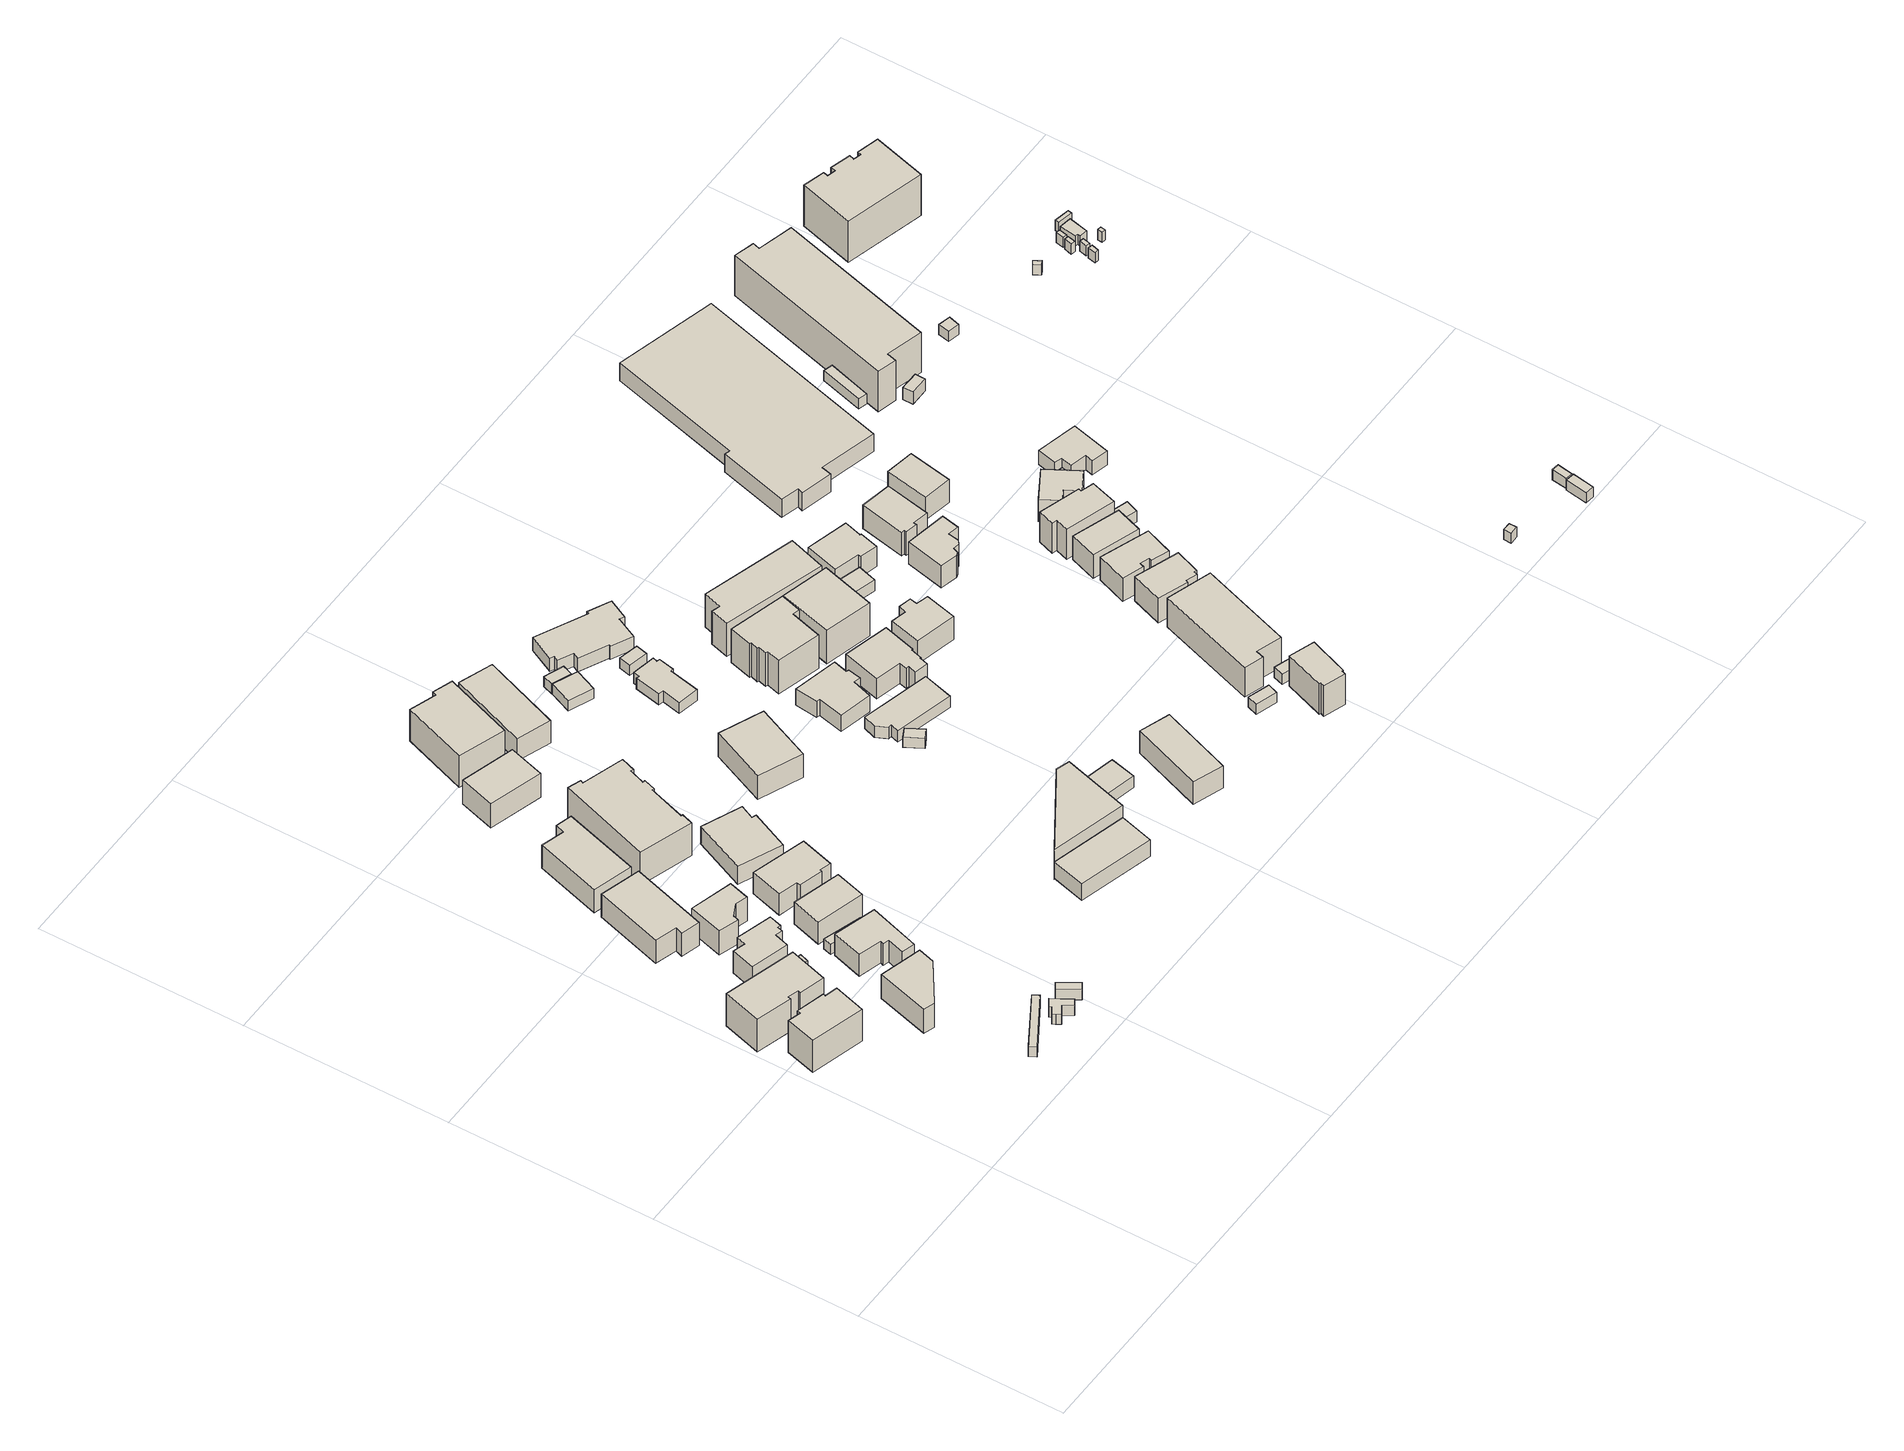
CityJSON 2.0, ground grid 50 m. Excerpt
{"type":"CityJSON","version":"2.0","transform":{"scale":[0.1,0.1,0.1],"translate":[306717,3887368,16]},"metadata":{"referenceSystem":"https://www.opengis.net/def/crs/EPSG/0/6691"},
"CityObjects":{
"building1":{"type":"Building","attributes":{"class":"3002","measuredHeight":2,"BuildingIDAttribute.prefecture":"22","BuildingIDAttribute.city":"22203","BuildingDetailAttribute.surveyYear":2015},"geometry":[{"type":"Solid","lod":"1","boundaries":[[[[0,1,2,3,4,5,6,7]],[[6,8,9,7]],[[5,10,8,6]],[[4,11,10,5]],[[3,12,11,4]],[[2,13,12,3]],[[1,14,13,2]],[[0,15,14,1]],[[7,9,15,0]],[[8,10,11,12,13,14,15,9]]]]}]},
"building2":{"type":"Building","attributes":{"class":"3002","measuredHeight":2,"BuildingIDAttribute.prefecture":"22","BuildingIDAttribute.city":"22203","BuildingDetailAttribute.surveyYear":2015},"geometry":[{"type":"Solid","lod":"1","boundaries":[[[[16,17,18,19,20,21,22,23]],[[22,24,25,23]],[[21,26,24,22]],[[20,27,26,21]],[[19,28,27,20]],[[18,29,28,19]],[[17,30,29,18]],[[16,31,30,17]],[[23,25,31,16]],[[24,26,27,28,29,30,31,25]]]]}]},
"building3":{"type":"Building","attributes":{"class":"3001","measuredHeight":2,"BuildingIDAttribute.prefecture":"22","BuildingIDAttribute.city":"22203","BuildingDetailAttribute.surveyYear":2015},"geometry":[{"type":"Solid","lod":"1","boundaries":[[[[32,33,34,35]],[[34,36,37,35]],[[33,38,36,34]],[[32,39,38,33]],[[35,37,39,32]],[[36,38,39,37]]]]}]},
"building4":{"type":"Building","attributes":{"class":"3001","measuredHeight":2,"BuildingIDAttribute.prefecture":"22","BuildingIDAttribute.city":"22203","BuildingDetailAttribute.surveyYear":2015},"geometry":[{"type":"Solid","lod":"1","boundaries":[[[[40,41,42,43,44]],[[43,45,46,44]],[[42,47,45,43]],[[41,48,47,42]],[[40,49,48,41]],[[44,46,49,40]],[[45,47,48,49,46]]]]}]},
"building5":{"type":"Building","attributes":{"class":"3003","measuredHeight":2,"BuildingIDAttribute.prefecture":"22","BuildingIDAttribute.city":"22203","BuildingDetailAttribute.surveyYear":2015},"geometry":[{"type":"Solid","lod":"1","boundaries":[[[[50,51,52,53]],[[52,54,55,53]],[[51,56,54,52]],[[50,57,56,51]],[[53,55,57,50]],[[54,56,57,55]]]]}]},
"building6":{"type":"Building","attributes":{"class":"3001","measuredHeight":2,"BuildingIDAttribute.prefecture":"22","BuildingIDAttribute.city":"22203","BuildingDetailAttribute.surveyYear":2015},"geometry":[{"type":"Solid","lod":"1","boundaries":[[[[58,59,60,61,62,63,64,65,66,67]],[[66,68,69,67]],[[65,70,68,66]],[[64,71,70,65]],[[63,72,71,64]],[[62,73,72,63]],[[61,74,73,62]],[[60,75,74,61]],[[59,76,75,60]],[[58,77,76,59]],[[67,69,77,58]],[[68,70,71,72,73,74,75,76,77,69]]]]}]},
"building7":{"type":"Building","attributes":{"class":"3001","measuredHeight":2,"BuildingIDAttribute.prefecture":"22","BuildingIDAttribute.city":"22203","BuildingDetailAttribute.surveyYear":2015},"geometry":[{"type":"Solid","lod":"1","boundaries":[[[[78,79,80,81,82,83]],[[82,84,85,83]],[[81,86,84,82]],[[80,87,86,81]],[[79,88,87,80]],[[78,89,88,79]],[[83,85,89,78]],[[84,86,87,88,89,85]]]]}]},
"building8":{"type":"Building","attributes":{"class":"3001","measuredHeight":2,"BuildingIDAttribute.prefecture":"22","BuildingIDAttribute.city":"22203","BuildingDetailAttribute.surveyYear":2015},"geometry":[{"type":"Solid","lod":"1","boundaries":[[[[90,91,92,93,94,95,96,97,98]],[[97,99,100,98]],[[96,101,99,97]],[[95,102,101,96]],[[94,103,102,95]],[[93,104,103,94]],[[92,105,104,93]],[[91,106,105,92]],[[90,107,106,91]],[[98,100,107,90]],[[99,101,102,103,104,105,106,107,100]]]]}]},
"building9":{"type":"Building","attributes":{"class":"3001","measuredHeight":2,"BuildingIDAttribute.prefecture":"22","BuildingIDAttribute.city":"22203","BuildingDetailAttribute.surveyYear":2015},"geometry":[{"type":"Solid","lod":"1","boundaries":[[[[108,109,110,111,112,113,114]],[[113,115,116,114]],[[112,117,115,113]],[[111,118,117,112]],[[110,119,118,111]],[[109,120,119,110]],[[108,121,120,109]],[[114,116,121,108]],[[115,117,118,119,120,121,116]]]]}]},
"building10":{"type":"Building","attributes":{"class":"3001","measuredHeight":2,"BuildingIDAttribute.prefecture":"22","BuildingIDAttribute.city":"22203","BuildingDetailAttribute.surveyYear":2015},"geometry":[{"type":"Solid","lod":"1","boundaries":[[[[122,123,124,125,126,127,128,129]],[[128,130,131,129]],[[127,132,130,128]],[[126,133,132,127]],[[125,134,133,126]],[[124,135,134,125]],[[123,136,135,124]],[[122,137,136,123]],[[129,131,137,122]],[[130,132,133,134,135,136,137,131]]]]}]},
"building11":{"type":"Building","attributes":{"class":"3001","measuredHeight":2,"BuildingIDAttribute.prefecture":"22","BuildingIDAttribute.city":"22203","BuildingDetailAttribute.surveyYear":2015},"geometry":[{"type":"Solid","lod":"1","boundaries":[[[[138,139,140,141]],[[140,142,143,141]],[[139,144,142,140]],[[138,145,144,139]],[[141,143,145,138]],[[142,144,145,143]]]]}]},
"building12":{"type":"Building","attributes":{"class":"3003","measuredHeight":2,"BuildingIDAttribute.prefecture":"22","BuildingIDAttribute.city":"22203","BuildingDetailAttribute.surveyYear":2015},"geometry":[{"type":"Solid","lod":"1","boundaries":[[[[146,147,148,149]],[[148,150,151,149]],[[147,152,150,148]],[[146,153,152,147]],[[149,151,153,146]],[[150,152,153,151]]]]}]},
"building13":{"type":"Building","attributes":{"class":"3001","measuredHeight":2,"BuildingIDAttribute.prefecture":"22","BuildingIDAttribute.city":"22203","BuildingDetailAttribute.surveyYear":2015},"geometry":[{"type":"Solid","lod":"1","boundaries":[[[[154,155,156,157,158,159]],[[158,160,161,159]],[[157,162,160,158]],[[156,163,162,157]],[[155,164,163,156]],[[154,165,164,155]],[[159,161,165,154]],[[160,162,163,164,165,161]]]]}]},
"building14":{"type":"Building","attributes":{"class":"3001","measuredHeight":2,"BuildingIDAttribute.prefecture":"22","BuildingIDAttribute.city":"22203","BuildingDetailAttribute.surveyYear":2015},"geometry":[{"type":"Solid","lod":"1","boundaries":[[[[166,167,168,169]],[[168,170,171,169]],[[167,172,170,168]],[[166,173,172,167]],[[169,171,173,166]],[[170,172,173,171]]]]}]},
"building15":{"type":"Building","attributes":{"class":"3001","measuredHeight":2,"BuildingIDAttribute.prefecture":"22","BuildingIDAttribute.city":"22203","BuildingDetailAttribute.surveyYear":2015},"geometry":[{"type":"Solid","lod":"1","boundaries":[[[[174,175,176,177,178,179,180,181]],[[180,182,183,181]],[[179,184,182,180]],[[178,185,184,179]],[[177,186,185,178]],[[176,187,186,177]],[[175,188,187,176]],[[174,189,188,175]],[[181,183,189,174]],[[182,184,185,186,187,188,189,183]]]]}]},
"building16":{"type":"Building","attributes":{"class":"3002","measuredHeight":2,"BuildingIDAttribute.prefecture":"22","BuildingIDAttribute.city":"22203","BuildingDetailAttribute.surveyYear":2015},"geometry":[{"type":"Solid","lod":"1","boundaries":[[[[190,191,192,193,194,195,196,197,198,199,200,201,202,203]],[[202,204,205,203]],[[201,206,204,202]],[[200,207,206,201]],[[199,208,207,200]],[[198,209,208,199]],[[197,210,209,198]],[[196,211,210,197]],[[195,212,211,196]],[[194,213,212,195]],[[193,214,213,194]],[[192,215,214,193]],[[191,216,215,192]],[[190,217,216,191]],[[203,205,217,190]],[[204,206,207,208,209,210,211,212,213,214,215,216,217,205]]]]}]},
"building17":{"type":"Building","attributes":{"class":"3001","measuredHeight":2,"BuildingIDAttribute.prefecture":"22","BuildingIDAttribute.city":"22203","BuildingDetailAttribute.surveyYear":2015},"geometry":[{"type":"Solid","lod":"1","boundaries":[[[[218,219,220,221,222,223]],[[222,224,225,223]],[[221,226,224,222]],[[220,227,226,221]],[[219,228,227,220]],[[218,229,228,219]],[[223,225,229,218]],[[224,226,227,228,229,225]]]]}]},
"building18":{"type":"Building","attributes":{"class":"3001","measuredHeight":2,"BuildingIDAttribute.prefecture":"22","BuildingIDAttribute.city":"22203","BuildingDetailAttribute.surveyYear":2015},"geometry":[{"type":"Solid","lod":"1","boundaries":[[[[230,231,232,233]],[[232,234,235,233]],[[231,236,234,232]],[[230,237,236,231]],[[233,235,237,230]],[[234,236,237,235]]]]}]},
"building19":{"type":"Building","attributes":{"class":"3001","measuredHeight":2,"BuildingIDAttribute.prefecture":"22","BuildingIDAttribute.city":"22203","BuildingDetailAttribute.surveyYear":2015},"geometry":[{"type":"Solid","lod":"1","boundaries":[[[[238,239,240,241,242,243]],[[242,244,245,243]],[[241,246,244,242]],[[240,247,246,241]],[[239,248,247,240]],[[238,249,248,239]],[[243,245,249,238]],[[244,246,247,248,249,245]]]]}]},
"building20":{"type":"Building","attributes":{"class":"3001","measuredHeight":2,"BuildingIDAttribute.prefecture":"22","BuildingIDAttribute.city":"22203","BuildingDetailAttribute.surveyYear":2015},"geometry":[{"type":"Solid","lod":"1","boundaries":[[[[250,251,252,253]],[[252,254,255,253]],[[251,256,254,252]],[[250,257,256,251]],[[253,255,257,250]],[[254,256,257,255]]]]}]},
"building21":{"type":"Building","attributes":{"class":"3001","measuredHeight":2,"BuildingIDAttribute.prefecture":"22","BuildingIDAttribute.city":"22203","BuildingDetailAttribute.surveyYear":2015},"geometry":[{"type":"Solid","lod":"1","boundaries":[[[[258,259,260,261]],[[260,262,263,261]],[[259,264,262,260]],[[258,265,264,259]],[[261,263,265,258]],[[262,264,265,263]]]]}]},
"building22":{"type":"Building","attributes":{"class":"3002","measuredHeight":2,"BuildingIDAttribute.prefecture":"22","BuildingIDAttribute.city":"22203","BuildingDetailAttribute.surveyYear":2015},"geometry":[{"type":"Solid","lod":"1","boundaries":[[[[266,267,268,269]],[[268,270,271,269]],[[267,272,270,268]],[[266,273,272,267]],[[269,271,273,266]],[[270,272,273,271]]]]}]},
"building23":{"type":"Building","attributes":{"class":"3001","measuredHeight":2,"BuildingIDAttribute.prefecture":"22","BuildingIDAttribute.city":"22203","BuildingDetailAttribute.surveyYear":2015},"geometry":[{"type":"Solid","lod":"1","boundaries":[[[[274,275,276,277]],[[276,278,279,277]],[[275,280,278,276]],[[274,281,280,275]],[[277,279,281,274]],[[278,280,281,279]]]]}]},
"building24":{"type":"Building","attributes":{"class":"3001","measuredHeight":2,"BuildingIDAttribute.prefecture":"22","BuildingIDAttribute.city":"22203","BuildingDetailAttribute.surveyYear":2015},"geometry":[{"type":"Solid","lod":"1","boundaries":[[[[282,283,284,285,286]],[[285,287,288,286]],[[284,289,287,285]],[[283,290,289,284]],[[282,291,290,283]],[[286,288,291,282]],[[287,289,290,291,288]]]]}]},
"building25":{"type":"Building","attributes":{"class":"3001","measuredHeight":2,"BuildingIDAttribute.prefecture":"22","BuildingIDAttribute.city":"22203","BuildingDetailAttribute.surveyYear":2015},"geometry":[{"type":"Solid","lod":"1","boundaries":[[[[292,293,294,295,296]],[[295,297,298,296]],[[294,299,297,295]],[[293,300,299,294]],[[292,301,300,293]],[[296,298,301,292]],[[297,299,300,301,298]]]]}]},
"building26":{"type":"Building","attributes":{"class":"3003","measuredHeight":2,"BuildingIDAttribute.prefecture":"22","BuildingIDAttribute.city":"22203","BuildingDetailAttribute.surveyYear":2015},"geometry":[{"type":"Solid","lod":"1","boundaries":[[[[302,303,304,305]],[[304,306,307,305]],[[303,308,306,304]],[[302,309,308,303]],[[305,307,309,302]],[[306,308,309,307]]]]}]},
"building27":{"type":"Building","attributes":{"class":"3001","measuredHeight":2,"BuildingIDAttribute.prefecture":"22","BuildingIDAttribute.city":"22203","BuildingDetailAttribute.surveyYear":2015},"geometry":[{"type":"Solid","lod":"1","boundaries":[[[[310,311,312,313,314,315,316,317,318,319,320,321]],[[320,322,323,321]],[[319,324,322,320]],[[318,325,324,319]],[[317,326,325,318]],[[316,327,326,317]],[[315,328,327,316]],[[314,329,328,315]],[[313,330,329,314]],[[312,331,330,313]],[[311,332,331,312]],[[310,333,332,311]],[[321,323,333,310]],[[322,324,325,326,327,328,329,330,331,332,333,323]]]]}]},
"building28":{"type":"Building","attributes":{"class":"3003","measuredHeight":2,"BuildingIDAttribute.prefecture":"22","BuildingIDAttribute.city":"22203","BuildingDetailAttribute.surveyYear":2015},"geometry":[{"type":"Solid","lod":"1","boundaries":[[[[334,335,336,337]],[[336,338,339,337]],[[335,340,338,336]],[[334,341,340,335]],[[337,339,341,334]],[[338,340,341,339]]]]}]},
"building29":{"type":"Building","attributes":{"class":"3003","measuredHeight":2,"BuildingIDAttribute.prefecture":"22","BuildingIDAttribute.city":"22203","BuildingDetailAttribute.surveyYear":2015},"geometry":[{"type":"Solid","lod":"1","boundaries":[[[[342,343,344,345]],[[344,346,347,345]],[[343,348,346,344]],[[342,349,348,343]],[[345,347,349,342]],[[346,348,349,347]]]]}]},
"building30":{"type":"Building","attributes":{"class":"3001","measuredHeight":2,"BuildingIDAttribute.prefecture":"22","BuildingIDAttribute.city":"22203","BuildingDetailAttribute.surveyYear":2015},"geometry":[{"type":"Solid","lod":"1","boundaries":[[[[350,351,352,353,354,355,356,357,358,359]],[[358,360,361,359]],[[357,362,360,358]],[[356,363,362,357]],[[355,364,363,356]],[[354,365,364,355]],[[353,366,365,354]],[[352,367,366,353]],[[351,368,367,352]],[[350,369,368,351]],[[359,361,369,350]],[[360,362,363,364,365,366,367,368,369,361]]]]}]},
"building31":{"type":"Building","attributes":{"class":"3001","measuredHeight":2,"BuildingIDAttribute.prefecture":"22","BuildingIDAttribute.city":"22203","BuildingDetailAttribute.surveyYear":2015},"geometry":[{"type":"Solid","lod":"1","boundaries":[[[[370,371,372,373,374,375,376]],[[375,377,378,376]],[[374,379,377,375]],[[373,380,379,374]],[[372,381,380,373]],[[371,382,381,372]],[[370,383,382,371]],[[376,378,383,370]],[[377,379,380,381,382,383,378]]]]}]},
"building32":{"type":"Building","attributes":{"class":"3001","measuredHeight":2,"BuildingIDAttribute.prefecture":"22","BuildingIDAttribute.city":"22203","BuildingDetailAttribute.surveyYear":2015},"geometry":[{"type":"Solid","lod":"1","boundaries":[[[[384,385,386,387,388,389,390,391,392,393,394,395,396,397]],[[396,398,399,397]],[[395,400,398,396]],[[394,401,400,395]],[[393,402,401,394]],[[392,403,402,393]],[[391,404,403,392]],[[390,405,404,391]],[[389,406,405,390]],[[388,407,406,389]],[[387,408,407,388]],[[386,409,408,387]],[[385,410,409,386]],[[384,411,410,385]],[[397,399,411,384]],[[398,400,401,402,403,404,405,406,407,408,409,410,411,399]]]]}]},
"building33":{"type":"Building","attributes":{"class":"3001","measuredHeight":2,"BuildingIDAttribute.prefecture":"22","BuildingIDAttribute.city":"22203","BuildingDetailAttribute.surveyYear":2015},"geometry":[{"type":"Solid","lod":"1","boundaries":[[[[412,413,414,415]],[[414,416,417,415]],[[413,418,416,414]],[[412,419,418,413]],[[415,417,419,412]],[[416,418,419,417]]]]}]},
"building34":{"type":"Building","attributes":{"class":"3002","measuredHeight":2,"BuildingIDAttribute.prefecture":"22","BuildingIDAttribute.city":"22203","BuildingDetailAttribute.surveyYear":2015},"geometry":[{"type":"Solid","lod":"1","boundaries":[[[[420,421,422,423,424,425,426,427,428,429,430,431]],[[430,432,433,431]],[[429,434,432,430]],[[428,435,434,429]],[[427,436,435,428]],[[426,437,436,427]],[[425,438,437,426]],[[424,439,438,425]],[[423,440,439,424]],[[422,441,440,423]],[[421,442,441,422]],[[420,443,442,421]],[[431,433,443,420]],[[432,434,435,436,437,438,439,440,441,442,443,433]]]]}]},
"building35":{"type":"Building","attributes":{"class":"3001","measuredHeight":2,"BuildingIDAttribute.prefecture":"22","BuildingIDAttribute.city":"22203","BuildingDetailAttribute.surveyYear":2015},"geometry":[{"type":"Solid","lod":"1","boundaries":[[[[444,445,446,447,448,449,450,451,452,453,454,455]],[[454,456,457,455]],[[453,458,456,454]],[[452,459,458,453]],[[451,460,459,452]],[[450,461,460,451]],[[449,462,461,450]],[[448,463,462,449]],[[447,464,463,448]],[[446,465,464,447]],[[445,466,465,446]],[[444,467,466,445]],[[455,457,467,444]],[[456,458,459,460,461,462,463,464,465,466,467,457]]]]}]},
"building36":{"type":"Building","attributes":{"class":"3002","measuredHeight":2,"BuildingIDAttribute.prefecture":"22","BuildingIDAttribute.city":"22203","BuildingDetailAttribute.surveyYear":2015},"geometry":[{"type":"Solid","lod":"1","boundaries":[[[[468,469,470,471]],[[470,472,473,471]],[[469,474,472,470]],[[468,475,474,469]],[[471,473,475,468]],[[472,474,475,473]]]]}]},
"building37":{"type":"Building","attributes":{"class":"3002","measuredHeight":2,"BuildingIDAttribute.prefecture":"22","BuildingIDAttribute.city":"22203","BuildingDetailAttribute.surveyYear":2015},"geometry":[{"type":"Solid","lod":"1","boundaries":[[[[476,477,478,479,480,481]],[[480,482,483,481]],[[479,484,482,480]],[[478,485,484,479]],[[477,486,485,478]],[[476,487,486,477]],[[481,483,487,476]],[[482,484,485,486,487,483]]]]}]},
"building38":{"type":"Building","attributes":{"class":"3001","measuredHeight":2,"BuildingIDAttribute.prefecture":"22","BuildingIDAttribute.city":"22203","BuildingDetailAttribute.surveyYear":2015},"geometry":[{"type":"Solid","lod":"1","boundaries":[[[[488,489,490,491,492,493,494,495]],[[494,496,497,495]],[[493,498,496,494]],[[492,499,498,493]],[[491,500,499,492]],[[490,501,500,491]],[[489,502,501,490]],[[488,503,502,489]],[[495,497,503,488]],[[496,498,499,500,501,502,503,497]]]]}]},
"building39":{"type":"Building","attributes":{"class":"3001","measuredHeight":2,"BuildingIDAttribute.prefecture":"22","BuildingIDAttribute.city":"22203","BuildingDetailAttribute.surveyYear":2015},"geometry":[{"type":"Solid","lod":"1","boundaries":[[[[504,505,506,507]],[[506,508,509,507]],[[505,510,508,506]],[[504,511,510,505]],[[507,509,511,504]],[[508,510,511,509]]]]}]},
"building40":{"type":"Building","attributes":{"class":"3001","measuredHeight":2,"BuildingIDAttribute.prefecture":"22","BuildingIDAttribute.city":"22203","BuildingDetailAttribute.surveyYear":2015},"geometry":[{"type":"Solid","lod":"1","boundaries":[[[[512,513,514,515]],[[514,516,517,515]],[[513,518,516,514]],[[512,519,518,513]],[[515,517,519,512]],[[516,518,519,517]]]]}]},
"building41":{"type":"Building","attributes":{"class":"3002","measuredHeight":2,"BuildingIDAttribute.prefecture":"22","BuildingIDAttribute.city":"22203","BuildingDetailAttribute.surveyYear":2015},"geometry":[{"type":"Solid","lod":"1","boundaries":[[[[520,521,522,523,524,525,526,527]],[[526,528,529,527]],[[525,530,528,526]],[[524,531,530,525]],[[523,532,531,524]],[[522,533,532,523]],[[521,534,533,522]],[[520,535,534,521]],[[527,529,535,520]],[[528,530,531,532,533,534,535,529]]]]}]},
"building42":{"type":"Building","attributes":{"class":"3001","measuredHeight":2,"BuildingIDAttribute.prefecture":"22","BuildingIDAttribute.city":"22203","BuildingDetailAttribute.surveyYear":2015},"geometry":[{"type":"Solid","lod":"1","boundaries":[[[[536,537,538,539]],[[538,540,541,539]],[[537,542,540,538]],[[536,543,542,537]],[[539,541,543,536]],[[540,542,543,541]]]]}]},
"building43":{"type":"Building","attributes":{"class":"3001","measuredHeight":2,"BuildingIDAttribute.prefecture":"22","BuildingIDAttribute.city":"22203","BuildingDetailAttribute.surveyYear":2015},"geometry":[{"type":"Solid","lod":"1","boundaries":[[[[544,545,546,547]],[[546,548,549,547]],[[545,550,548,546]],[[544,551,550,545]],[[547,549,551,544]],[[548,550,551,549]]]]}]},
"building44":{"type":"Building","attributes":{"class":"3001","measuredHeight":2,"BuildingIDAttribute.prefecture":"22","BuildingIDAttribute.city":"22203","BuildingDetailAttribute.surveyYear":2015},"geometry":[{"type":"Solid","lod":"1","boundaries":[[[[552,553,554,555]],[[554,556,557,555]],[[553,558,556,554]],[[552,559,558,553]],[[555,557,559,552]],[[556,558,559,557]]]]}]},
"building45":{"type":"Building","attributes":{"class":"3001","measuredHeight":2,"BuildingIDAttribute.prefecture":"22","BuildingIDAttribute.city":"22203","BuildingDetailAttribute.surveyYear":2015},"geometry":[{"type":"Solid","lod":"1","boundaries":[[[[560,561,562,563,564,565,566,567]],[[566,568,569,567]],[[565,570,568,566]],[[564,571,570,565]],[[563,572,571,564]],[[562,573,572,563]],[[561,574,573,562]],[[560,575,574,561]],[[567,569,575,560]],[[568,570,571,572,573,574,575,569]]]]}]},
"building46":{"type":"Building","attributes":{"class":"3002","measuredHeight":2,"BuildingIDAttribute.prefecture":"22","BuildingIDAttribute.city":"22203","BuildingDetailAttribute.surveyYear":2015},"geometry":[{"type":"Solid","lod":"1","boundaries":[[[[576,577,578,579,580,581]],[[580,582,583,581]],[[579,584,582,580]],[[578,585,584,579]],[[577,586,585,578]],[[576,587,586,577]],[[581,583,587,576]],[[582,584,585,586,587,583]]]]}]},
"building47":{"type":"Building","attributes":{"class":"3001","measuredHeight":2,"BuildingIDAttribute.prefecture":"22","BuildingIDAttribute.city":"22203","BuildingDetailAttribute.surveyYear":2015},"geometry":[{"type":"Solid","lod":"1","boundaries":[[[[588,589,590,591,592,593,594,595,596,597]],[[596,598,599,597]],[[595,600,598,596]],[[594,601,600,595]],[[593,602,601,594]],[[592,603,602,593]],[[591,604,603,592]],[[590,605,604,591]],[[589,606,605,590]],[[588,607,606,589]],[[597,599,607,588]],[[598,600,601,602,603,604,605,606,607,599]]]]}]},
"building48":{"type":"Building","attributes":{"class":"3001","measuredHeight":2,"BuildingIDAttribute.prefecture":"22","BuildingIDAttribute.city":"22203","BuildingDetailAttribute.surveyYear":2015},"geometry":[{"type":"Solid","lod":"1","boundaries":[[[[608,609,610,611,612,613,614,615]],[[614,616,617,615]],[[613,618,616,614]],[[612,619,618,613]],[[611,620,619,612]],[[610,621,620,611]],[[609,622,621,610]],[[608,623,622,609]],[[615,617,623,608]],[[616,618,619,620,621,622,623,617]]]]}]},
"building49":{"type":"Building","attributes":{"class":"3001","measuredHeight":2,"BuildingIDAttribute.prefecture":"22","BuildingIDAttribute.city":"22203","BuildingDetailAttribute.surveyYear":2015},"geometry":[{"type":"Solid","lod":"1","boundaries":[[[[624,625,626,627,628,629,630,631]],[[630,632,633,631]],[[629,634,632,630]],[[628,635,634,629]],[[627,636,635,628]],[[626,637,636,627]],[[625,638,637,626]],[[624,639,638,625]],[[631,633,639,624]],[[632,634,635,636,637,638,639,633]]]]}]},
"building50":{"type":"Building","attributes":{"class":"3001","measuredHeight":2,"BuildingIDAttribute.prefecture":"22","BuildingIDAttribute.city":"22203","BuildingDetailAttribute.surveyYear":2015},"geometry":[{"type":"Solid","lod":"1","boundaries":[[[[640,641,642,643,644,645,646,647]],[[646,648,649,647]],[[645,650,648,646]],[[644,651,650,645]],[[643,652,651,644]],[[642,653,652,643]],[[641,654,653,642]],[[640,655,654,641]],[[647,649,655,640]],[[648,650,651,652,653,654,655,649]]]]}]},
"building51":{"type":"Building","attributes":{"class":"3001","measuredHeight":2,"BuildingIDAttribute.prefecture":"22","BuildingIDAttribute.city":"22203","BuildingDetailAttribute.surveyYear":2015},"geometry":[{"type":"Solid","lod":"1","boundaries":[[[[656,657,658,659]],[[658,660,661,659]],[[657,662,660,658]],[[656,663,662,657]],[[659,661,663,656]],[[660,662,663,661]]]]}]},
"building52":{"type":"Building","attributes":{"class":"3001","measuredHeight":2,"BuildingIDAttribute.prefecture":"22","BuildingIDAttribute.city":"22203","BuildingDetailAttribute.surveyYear":2015},"geometry":[{"type":"Solid","lod":"1","boundaries":[[[[664,665,666,667]],[[666,668,669,667]],[[665,670,668,666]],[[664,671,670,665]],[[667,669,671,664]],[[668,670,671,669]]]]}]},
"building53":{"type":"Building","attributes":{"class":"3001","measuredHeight":2,"BuildingIDAttribute.prefecture":"22","BuildingIDAttribute.city":"22203","BuildingDetailAttribute.surveyYear":2015},"geometry":[{"type":"Solid","lod":"1","boundaries":[[[[672,673,674,675,676,677,678,679]],[[678,680,681,679]],[[677,682,680,678]],[[676,683,682,677]],[[675,684,683,676]],[[674,685,684,675]],[[673,686,685,674]],[[672,687,686,673]],[[679,681,687,672]],[[680,682,683,684,685,686,687,681]]]]}]},
"building54":{"type":"Building","attributes":{"class":"3001","measuredHeight":2,"BuildingIDAttribute.prefecture":"22","BuildingIDAttribute.city":"22203","BuildingDetailAttribute.surveyYear":2015},"geometry":[{"type":"Solid","lod":"1","boundaries":[[[[688,689,690,691,692,693]],[[692,694,695,693]],[[691,696,694,692]],[[690,697,696,691]],[[689,698,697,690]],[[688,699,698,689]],[[693,695,699,688]],[[694,696,697,698,699,695]]]]}]},
"building55":{"type":"Building","attributes":{"class":"3003","measuredHeight":2,"BuildingIDAttribute.prefecture":"22","BuildingIDAttribute.city":"22203","BuildingDetailAttribute.surveyYear":2015},"geometry":[{"type":"Solid","lod":"1","boundaries":[[[[700,701,702,703,704,705,706]],[[705,707,708,706]],[[704,709,707,705]],[[703,710,709,704]],[[702,711,710,703]],[[701,712,711,702]],[[700,713,712,701]],[[706,708,713,700]],[[707,709,710,711,712,713,708]]]]}]},
"building56":{"type":"Building","attributes":{"class":"3001","measuredHeight":2,"BuildingIDAttribute.prefecture":"22","BuildingIDAttribute.city":"22203","BuildingDetailAttribute.surveyYear":2015},"geometry":[{"type":"Solid","lod":"1","boundaries":[[[[714,715,716,717,718,719,720,721,722,723]],[[722,724,725,723]],[[721,726,724,722]],[[720,727,726,721]],[[719,728,727,720]],[[718,729,728,719]],[[717,730,729,718]],[[716,731,730,717]],[[715,732,731,716]],[[714,733,732,715]],[[723,725,733,714]],[[724,726,727,728,729,730,731,732,733,725]]]]}]},
"building57":{"type":"Building","attributes":{"class":"3001","measuredHeight":2,"BuildingIDAttribute.prefecture":"22","BuildingIDAttribute.city":"22203","BuildingDetailAttribute.surveyYear":2015},"geometry":[{"type":"Solid","lod":"1","boundaries":[[[[734,735,736,737]],[[736,738,739,737]],[[735,740,738,736]],[[734,741,740,735]],[[737,739,741,734]],[[738,740,741,739]]]]}]},
"building58":{"type":"Building","attributes":{"class":"3001","measuredHeight":2,"BuildingIDAttribute.prefecture":"22","BuildingIDAttribute.city":"22203","BuildingDetailAttribute.surveyYear":2015},"geometry":[{"type":"Solid","lod":"1","boundaries":[[[[742,743,744,745,746,747,748,749]],[[748,750,751,749]],[[747,752,750,748]],[[746,753,752,747]],[[745,754,753,746]],[[744,755,754,745]],[[743,756,755,744]],[[742,757,756,743]],[[749,751,757,742]],[[750,752,753,754,755,756,757,751]]]]}]},
"building59":{"type":"Building","attributes":{"class":"3003","measuredHeight":2,"BuildingIDAttribute.prefecture":"22","BuildingIDAttribute.city":"22203","BuildingDetailAttribute.surveyYear":2015},"geometry":[{"type":"Solid","lod":"1","boundaries":[[[[758,759,760,761]],[[760,762,763,761]],[[759,764,762,760]],[[758,765,764,759]],[[761,763,765,758]],[[762,764,765,763]]]]}]},
"building60":{"type":"Building","attributes":{"class":"3001","measuredHeight":2,"BuildingIDAttribute.prefecture":"22","BuildingIDAttribute.city":"22203","BuildingDetailAttribute.surveyYear":2015},"geometry":[{"type":"Solid","lod":"1","boundaries":[[[[766,767,768,769]],[[768,770,771,769]],[[767,772,770,768]],[[766,773,772,767]],[[769,771,773,766]],[[770,772,773,771]]]]}]},
"building61":{"type":"Building","attributes":{"class":"3001","measuredHeight":2,"BuildingIDAttribute.prefecture":"22","BuildingIDAttribute.city":"22203","BuildingDetailAttribute.surveyYear":2015},"geometry":[{"type":"Solid","lod":"1","boundaries":[[[[774,775,776,777]],[[776,778,779,777]],[[775,780,778,776]],[[774,781,780,775]],[[777,779,781,774]],[[778,780,781,779]]]]}]},
"building62":{"type":"Building","attributes":{"class":"3002","measuredHeight":2,"BuildingIDAttribute.prefecture":"22","BuildingIDAttribute.city":"22203","BuildingDetailAttribute.surveyYear":2015},"geometry":[{"type":"Solid","lod":"1","boundaries":[[[[782,783,784,785,786,787,788,789]],[[788,790,791,789]],[[787,792,790,788]],[[786,793,792,787]],[[785,794,793,786]],[[784,795,794,785]],[[783,796,795,784]],[[782,797,796,783]],[[789,791,797,782]],[[790,792,793,794,795,796,797,791]]]]}]},
"building63":{"type":"Building","attributes":{"class":"3001","measuredHeight":2,"BuildingIDAttribute.prefecture":"22","BuildingIDAttribute.city":"22203","BuildingDetailAttribute.surveyYear":2015},"geometry":[{"type":"Solid","lod":"1","boundaries":[[[[798,799,800,801]],[[800,802,803,801]],[[799,804,802,800]],[[798,805,804,799]],[[801,803,805,798]],[[802,804,805,803]]]]}]},
"building64":{"type":"Building","attributes":{"class":"3001","measuredHeight":2,"BuildingIDAttribute.prefecture":"22","BuildingIDAttribute.city":"22203","BuildingDetailAttribute.surveyYear":2015},"geometry":[{"type":"Solid","lod":"1","boundaries":[[[[806,807,808,809]],[[808,810,811,809]],[[807,812,810,808]],[[806,813,812,807]],[[809,811,813,806]],[[810,812,813,811]]]]}]},
"building65":{"type":"Building","attributes":{"class":"3001","measuredHeight":2,"BuildingIDAttribute.prefecture":"22","BuildingIDAttribute.city":"22203","BuildingDetailAttribute.surveyYear":2015},"geometry":[{"type":"Solid","lod":"1","boundaries":[[[[814,815,816,817]],[[816,818,819,817]],[[815,820,818,816]],[[814,821,820,815]],[[817,819,821,814]],[[818,820,821,819]]]]}]},
"building66":{"type":"Building","attributes":{"class":"3001","measuredHeight":2,"BuildingIDAttribute.prefecture":"22","BuildingIDAttribute.city":"22203","BuildingDetailAttribute.surveyYear":2015},"geometry":[{"type":"Solid","lod":"1","boundaries":[[[[822,823,824,825]],[[824,826,827,825]],[[823,828,826,824]],[[822,829,828,823]],[[825,827,829,822]],[[826,828,829,827]]]]}]},
"building67":{"type":"Building","attributes":{"class":"3002","measuredHeight":2,"BuildingIDAttribute.prefecture":"22","BuildingIDAttribute.city":"22203","BuildingDetailAttribute.surveyYear":2015},"geometry":[{"type":"Solid","lod":"1","boundaries":[[[[830,831,832,833,834,835,836,837,838,839,840,841]],[[840,842,843,841]],[[839,844,842,840]],[[838,845,844,839]],[[837,846,845,838]],[[836,847,846,837]],[[835,848,847,836]],[[834,849,848,835]],[[833,850,849,834]],[[832,851,850,833]],[[831,852,851,832]],[[830,853,852,831]],[[841,843,853,830]],[[842,844,845,846,847,848,849,850,851,852,853,843]]]]}]},
"building68":{"type":"Building","attributes":{"class":"3001","measuredHeight":2,"BuildingIDAttribute.prefecture":"22","BuildingIDAttribute.city":"22203","BuildingDetailAttribute.surveyYear":2015},"geometry":[{"type":"Solid","lod":"1","boundaries":[[[[854,855,856,857]],[[856,858,859,857]],[[855,860,858,856]],[[854,861,860,855]],[[857,859,861,854]],[[858,860,861,859]]]]}]},
"building69":{"type":"Building","attributes":{"class":"3001","measuredHeight":2,"BuildingIDAttribute.prefecture":"22","BuildingIDAttribute.city":"22203","BuildingDetailAttribute.surveyYear":2015},"geometry":[{"type":"Solid","lod":"1","boundaries":[[[[862,863,864,865]],[[864,866,867,865]],[[863,868,866,864]],[[862,869,868,863]],[[865,867,869,862]],[[866,868,869,867]]]]}]},
"building70":{"type":"Building","attributes":{"class":"3001","measuredHeight":2,"BuildingIDAttribute.prefecture":"22","BuildingIDAttribute.city":"22203","BuildingDetailAttribute.surveyYear":2015},"geometry":[{"type":"Solid","lod":"1","boundaries":[[[[870,871,872,873]],[[872,874,875,873]],[[871,876,874,872]],[[870,877,876,871]],[[873,875,877,870]],[[874,876,877,875]]]]}]},
"building71":{"type":"Building","attributes":{"class":"3001","measuredHeight":2,"BuildingIDAttribute.prefecture":"22","BuildingIDAttribute.city":"22203","BuildingDetailAttribute.surveyYear":2015},"geometry":[{"type":"Solid","lod":"1","boundaries":[[[[878,879,880,881]],[[880,882,883,881]],[[879,884,882,880]],[[878,885,884,879]],[[881,883,885,878]],[[882,884,885,883]]]]}]},
"building72":{"type":"Building","attributes":{"class":"3001","measuredHeight":2,"BuildingIDAttribute.prefecture":"22","BuildingIDAttribute.city":"22203","BuildingDetailAttribute.surveyYear":2015},"geometry":[{"type":"Solid","lod":"1","boundaries":[[[[886,887,888,889,890,891]],[[890,892,893,891]],[[889,894,892,890]],[[888,895,894,889]],[[887,896,895,888]],[[886,897,896,887]],[[891,893,897,886]],[[892,894,895,896,897,893]]]]}]},
"building73":{"type":"Building","attributes":{"class":"3001","measuredHeight":2,"BuildingIDAttribute.prefecture":"22","BuildingIDAttribute.city":"22203","BuildingDetailAttribute.surveyYear":2015},"geometry":[{"type":"Solid","lod":"1","boundaries":[[[[898,899,900,901]],[[900,902,903,901]],[[899,904,902,900]],[[898,905,904,899]],[[901,903,905,898]],[[902,904,905,903]]]]}]},
"building74":{"type":"Building","attributes":{"class":"3001","measuredHeight":2,"BuildingIDAttribute.prefecture":"22","BuildingIDAttribute.city":"22203","BuildingDetailAttribute.surveyYear":2015},"geometry":[{"type":"Solid","lod":"1","boundaries":[[[[906,907,908,909]],[[908,910,911,909]],[[907,912,910,908]],[[906,913,912,907]],[[909,911,913,906]],[[910,912,913,911]]]]}]}
},
"vertices":[
[16,447,23],[36,520,23],[67,511,23],[69,520,23],[138,501,23],[136,495,23],[167,487,23],[145,411,23],[167,487,117],[145,411,117],[136,495,117],[138,501,117],[69,520,117],[67,511,117],[36,520,117],[16,447,117],
[202,617,22],[175,524,22],[114,542,22],[116,548,22],[91,556,22],[89,549,22],[3,574,22],[30,667,22],[3,574,118],[30,667,118],[89,549,118],[91,556,118],[116,548,118],[114,542,118],[175,524,118],[202,617,118],
[424,180,17],[433,165,17],[308,90,17],[299,106,17],[308,90,47],[299,106,47],[433,165,47],[424,180,47],
[369,417,22],[358,378,22],[259,309,22],[233,318,22],[268,445,22],[233,318,92],[268,445,92],[259,309,92],[358,378,92],[369,417,92],
[256,633,24],[249,611,24],[200,626,24],[206,647,24],[200,626,54],[206,647,54],[249,611,54],[256,633,54],
[144,679,24],[161,736,24],[191,727,24],[198,750,24],[283,725,24],[274,694,24],[267,696,24],[263,683,24],[246,688,24],[236,653,24],[246,688,89],[236,653,89],[263,683,89],[267,696,89],[274,694,89],[283,725,89],[198,750,89],[191,727,89],[161,736,89],[144,679,89],
[187,836,25],[142,849,25],[148,867,25],[96,883,25],[145,1047,25],[241,1019,25],[145,1047,93],[241,1019,93],[96,883,93],[148,867,93],[142,849,93],[187,836,93],
[405,109,17],[401,116,17],[418,127,17],[415,132,17],[435,145,17],[463,100,17],[447,90,17],[433,112,17],[412,99,17],[433,112,47],[412,99,47],[447,90,47],[463,100,47],[435,145,47],[415,132,47],[418,127,47],[401,116,47],[405,109,47],
[311,840,26],[297,791,26],[268,800,26],[238,785,26],[234,771,26],[186,786,26],[209,869,26],[186,786,97],[209,869,97],[234,771,97],[238,785,97],[268,800,97],[297,791,97],[311,840,97],
[417,559,24],[380,437,24],[348,446,24],[360,487,24],[346,491,24],[349,499,24],[294,515,24],[316,589,24],[294,515,88],[316,589,88],[349,499,88],[346,491,88],[360,487,88],[348,446,88],[380,437,88],[417,559,88],
[509,112,18],[492,101,18],[462,147,18],[479,158,18],[462,147,48],[479,158,48],[492,101,48],[509,112,48],
[410,589,24],[404,569,24],[313,597,24],[319,618,24],[313,597,54],[319,618,54],[404,569,54],[410,589,54],
[194,1224,25],[249,1208,25],[256,1230,25],[295,1219,25],[242,1038,25],[147,1066,25],[242,1038,93],[147,1066,93],[295,1219,93],[256,1230,93],[249,1208,93],[194,1224,93],
[458,674,25],[438,602,25],[323,634,25],[344,706,25],[323,634,90],[344,706,90],[438,602,90],[458,674,90],
[499,785,26],[476,704,26],[450,712,26],[448,707,26],[391,723,26],[393,732,26],[347,745,26],[369,823,26],[347,745,89],[369,823,89],[393,732,89],[391,723,89],[448,707,89],[450,712,89],[476,704,89],[499,785,89],
[335,1253,26],[366,1242,26],[363,1235,26],[463,1203,26],[451,1168,26],[445,1171,26],[432,1133,26],[438,1132,26],[429,1103,26],[424,1105,26],[395,1016,26],[399,1015,26],[390,987,26],[262,1029,26],[390,987,123],[262,1029,123],[399,1015,123],[395,1016,123],[424,1105,123],[429,1103,123],[438,1132,123],[432,1133,123],[445,1171,123],[451,1168,123],[463,1203,123],[363,1235,123],[366,1242,123],[335,1253,123],
[425,987,29],[518,947,29],[503,914,29],[513,910,29],[473,818,29],[371,862,29],[473,818,82],[371,862,82],[513,910,82],[503,914,82],[518,947,82],[425,987,82],
[384,1420,26],[359,1335,26],[231,1373,26],[256,1458,26],[231,1373,97],[256,1458,97],[359,1335,97],[384,1420,97],
[344,1644,29],[407,1622,29],[411,1632,29],[458,1615,29],[400,1449,29],[289,1488,29],[400,1449,122],[289,1488,122],[458,1615,122],[411,1632,122],[407,1622,122],[344,1644,122],
[928,286,19],[906,205,19],[725,254,19],[747,335,19],[725,254,68],[747,335,68],[906,205,68],[928,286,68],
[484,1616,29],[564,1587,29],[496,1400,29],[416,1429,29],[496,1400,95],[416,1429,95],[564,1587,95],[484,1616,95],
[940,456,16],[972,446,16],[928,286,16],[747,335,16],[928,286,103],[747,335,103],[972,446,103],[940,456,103],
[653,1094,26],[756,1050,26],[699,916,26],[596,960,26],[699,916,96],[596,960,96],[756,1050,96],[653,1094,96],
[613,1473,29],[665,1451,29],[671,1448,29],[649,1395,29],[591,1419,29],[649,1395,59],[591,1419,59],[671,1448,59],[665,1451,59],[613,1473,59],
[613,1473,30],[612,1473,30],[621,1498,30],[667,1480,30],[658,1455,30],[667,1480,60],[658,1455,60],[621,1498,60],[612,1473,60],[613,1473,60],
[951,364,17],[966,425,17],[1065,402,17],[1051,340,17],[1065,402,52],[1051,340,52],[966,425,52],[951,364,52],
[763,1217,25],[712,1227,25],[722,1273,25],[710,1276,25],[723,1339,25],[730,1337,25],[733,1352,25],[789,1341,25],[786,1330,25],[793,1328,25],[785,1289,25],[778,1290,25],[785,1289,57],[778,1290,57],[793,1328,57],[786,1330,57],[789,1341,57],[733,1352,57],[730,1337,57],[723,1339,57],[710,1276,57],[722,1273,57],[712,1227,57],[763,1217,57],
[929,767,23],[906,754,23],[884,794,23],[907,806,23],[884,794,53],[907,806,53],[906,754,53],[929,767,53],
[798,1387,28],[791,1358,28],[744,1369,28],[751,1398,28],[744,1369,58],[751,1398,58],[791,1358,58],[798,1387,58],
[851,923,24],[865,985,24],[857,987,24],[863,1042,24],[970,1017,24],[961,983,24],[967,980,24],[961,948,24],[945,953,24],[930,905,24],[945,953,72],[930,905,72],[961,948,72],[967,980,72],[961,983,72],[970,1017,72],[863,1042,72],[857,987,72],[865,985,72],[851,923,72],
[1051,847,22],[1031,775,22],[891,811,22],[897,831,22],[889,832,22],[876,859,22],[887,889,22],[876,859,56],[887,889,56],[889,832,56],[897,831,56],[891,811,56],[1031,775,56],[1051,847,56],
[695,1574,28],[814,1515,28],[816,1521,28],[869,1495,28],[846,1448,28],[835,1454,28],[810,1402,28],[760,1427,28],[762,1431,28],[695,1464,28],[703,1479,28],[668,1496,28],[674,1507,28],[665,1512,28],[674,1507,67],[665,1512,67],[668,1496,67],[703,1479,67],[695,1464,67],[762,1431,67],[760,1427,67],[810,1402,67],[835,1454,67],[846,1448,67],[869,1495,67],[816,1521,67],[814,1515,67],[695,1574,67],
[1140,384,16],[1212,358,16],[1151,187,16],[1079,213,16],[1151,187,82],[1079,213,82],[1212,358,82],[1140,384,82],
[1027,1181,24],[1013,1131,24],[996,1135,24],[975,1059,24],[870,1088,24],[879,1120,24],[874,1122,24],[879,1142,24],[875,1143,24],[881,1162,24],[877,1163,24],[892,1218,24],[877,1163,123],[892,1218,123],[881,1162,123],[875,1143,123],[879,1142,123],[874,1122,123],[879,1120,123],[870,1088,123],[975,1059,123],[996,1135,123],[1013,1131,123],[1027,1181,123],
[992,1004,24],[1100,976,24],[1079,897,24],[1076,898,24],[1068,869,24],[1066,870,24],[1060,849,24],[1027,857,24],[1033,877,24],[1026,879,24],[1030,897,24],[968,913,24],[1030,897,83],[968,913,83],[1026,879,83],[1033,877,83],[1027,857,83],[1060,849,83],[1066,870,83],[1068,869,83],[1076,898,83],[1079,897,83],[1100,976,83],[992,1004,83],
[1142,1150,26],[1107,1021,26],[994,1051,26],[1029,1180,26],[994,1051,124],[1029,1180,124],[1107,1021,124],[1142,1150,124],
[1168,1249,26],[1141,1160,26],[899,1233,26],[912,1278,26],[932,1272,26],[945,1316,26],[932,1272,124],[945,1316,124],[912,1278,124],[899,1233,124],[1141,1160,124],[1168,1249,124],
[1151,962,25],[1156,981,25],[1187,974,25],[1183,956,25],[1212,948,25],[1194,872,25],[1096,896,25],[1114,971,25],[1096,896,93],[1114,971,93],[1194,872,93],[1212,948,93],[1183,956,93],[1187,974,93],[1156,981,93],[1151,962,93],
[1423,253,14],[1414,228,14],[1363,245,14],[1372,270,14],[1363,245,44],[1372,270,44],[1414,228,44],[1423,253,44],
[1232,1127,27],[1219,1081,27],[1140,1104,27],[1153,1150,27],[1140,1104,59],[1153,1150,59],[1219,1081,59],[1232,1127,59],
[1493,117,14],[1490,118,14],[1486,108,14],[1434,126,14],[1438,136,14],[1434,137,14],[1467,232,14],[1527,211,14],[1467,232,104],[1527,211,104],[1434,137,104],[1438,136,104],[1434,126,104],[1486,108,104],[1490,118,104],[1493,117,104],
[1174,1240,26],[1167,1242,26],[1170,1255,26],[1178,1253,26],[1170,1255,56],[1178,1253,56],[1167,1242,56],[1174,1240,56],
[1176,1237,27],[1179,1252,27],[1201,1248,27],[1198,1233,27],[1201,1248,57],[1198,1233,57],[1179,1252,57],[1176,1237,57],
[1521,254,15],[1513,229,15],[1462,246,15],[1470,271,15],[1462,246,45],[1470,271,45],[1513,229,45],[1521,254,45],
[1299,1204,27],[1287,1162,27],[1290,1161,27],[1278,1115,27],[1236,1127,27],[1237,1133,27],[1177,1150,27],[1199,1231,27],[1177,1150,87],[1199,1231,87],[1237,1133,87],[1236,1127,87],[1278,1115,87],[1290,1161,87],[1287,1162,87],[1299,1204,87],
[1503,275,15],[1442,295,15],[1436,276,15],[1390,291,15],[1469,531,15],[1576,496,15],[1469,531,102],[1576,496,102],[1390,291,102],[1436,276,102],[1442,295,102],[1503,275,102],
[1419,1046,27],[1410,1003,27],[1384,1009,27],[1380,983,27],[1370,975,27],[1355,978,27],[1350,965,27],[1342,962,27],[1300,972,27],[1320,1065,27],[1300,972,92],[1320,1065,92],[1342,962,92],[1350,965,92],[1355,978,92],[1370,975,92],[1380,983,92],[1384,1009,92],[1410,1003,92],[1419,1046,92],
[1599,589,15],[1578,530,15],[1572,532,15],[1569,523,15],[1542,533,15],[1540,527,15],[1469,553,15],[1495,627,15],[1469,553,88],[1495,627,88],[1540,527,88],[1542,533,88],[1569,523,88],[1572,532,88],[1578,530,88],[1599,589,88],
[1352,1197,28],[1426,1183,28],[1405,1075,28],[1367,1083,28],[1366,1075,28],[1337,1081,28],[1338,1087,28],[1330,1088,28],[1338,1087,97],[1330,1088,97],[1337,1081,97],[1366,1075,97],[1367,1083,97],[1405,1075,97],[1426,1183,97],[1352,1197,97],
[1619,675,17],[1594,608,17],[1552,624,17],[1554,631,17],[1533,639,17],[1529,628,17],[1478,646,17],[1504,717,17],[1478,646,86],[1504,717,86],[1529,628,86],[1533,639,86],[1554,631,86],[1552,624,86],[1594,608,86],[1619,675,86],
[1632,756,19],[1610,692,19],[1498,731,19],[1520,795,19],[1498,731,89],[1520,795,89],[1610,692,89],[1632,756,89],
[1462,1208,27],[1530,1196,27],[1511,1090,27],[1443,1103,27],[1511,1090,94],[1443,1103,94],[1530,1196,94],[1462,1208,94],
[1625,849,16],[1623,842,16],[1654,832,16],[1635,769,16],[1516,807,16],[1526,838,16],[1514,841,16],[1527,880,16],[1514,841,105],[1527,880,105],[1526,838,105],[1516,807,105],[1635,769,105],[1654,832,105],[1623,842,105],[1625,849,105],
[1642,953,23],[1686,877,23],[1636,848,23],[1617,882,23],[1593,867,23],[1568,910,23],[1593,867,89],[1568,910,89],[1617,882,89],[1636,848,89],[1686,877,89],[1642,953,89],
[1631,759,20],[1635,769,20],[1656,832,20],[1665,829,20],[1651,787,20],[1691,774,20],[1680,743,20],[1691,774,52],[1680,743,52],[1651,787,52],[1665,829,52],[1656,832,52],[1635,769,52],[1631,759,52],
[1545,1297,28],[1408,1333,28],[1402,1308,28],[1326,1328,28],[1330,1341,28],[1287,1353,28],[1331,1521,28],[1344,1517,28],[1429,1841,28],[1672,1776,28],[1429,1841,81],[1672,1776,81],[1344,1517,81],[1331,1521,81],[1287,1353,81],[1330,1341,81],[1326,1328,81],[1402,1308,81],[1408,1333,81],[1545,1297,81],
[1699,937,23],[1695,923,23],[1676,928,23],[1680,942,23],[1676,928,53],[1680,942,53],[1695,923,53],[1699,937,53],
[1806,977,17],[1783,883,17],[1743,893,17],[1748,912,17],[1709,922,17],[1715,949,17],[1697,954,17],[1708,1001,17],[1697,954,59],[1708,1001,59],[1715,949,59],[1709,922,59],[1748,912,59],[1743,893,59],[1783,883,59],[1806,977,59],
[1650,1487,37],[1672,1481,37],[1643,1378,37],[1622,1384,37],[1643,1378,67],[1622,1384,67],[1672,1481,67],[1650,1487,67],
[2054,74,11],[2055,93,11],[2075,92,11],[2075,74,11],[2075,92,41],[2075,74,41],[2055,93,41],[2054,74,41],
[1742,1324,33],[1742,1300,33],[1697,1300,33],[1697,1325,33],[1697,1300,69],[1697,1325,69],[1742,1300,69],[1742,1324,69],
[1753,1772,35],[1802,1758,35],[1797,1741,35],[1882,1718,35],[1779,1334,35],[1691,1358,35],[1685,1335,35],[1639,1347,35],[1685,1335,154],[1639,1347,154],[1691,1358,154],[1779,1334,154],[1882,1718,154],[1797,1741,154],[1802,1758,154],[1753,1772,154],
[2256,6,10],[2234,9,10],[2242,63,10],[2264,59,10],[2242,63,40],[2264,59,40],[2234,9,40],[2256,6,40],
[2263,62,10],[2246,65,10],[2251,102,10],[2269,100,10],[2251,102,40],[2269,100,40],[2246,65,40],[2263,62,40],
[1922,1358,30],[1915,1331,30],[1887,1337,30],[1893,1365,30],[1887,1337,60],[1893,1365,60],[1915,1331,60],[1922,1358,60],
[2141,1298,27],[2151,1305,27],[2161,1288,27],[2151,1282,27],[2161,1288,57],[2151,1282,57],[2151,1305,57],[2141,1298,57],
[1964,1632,28],[2000,1764,28],[2052,1750,28],[2049,1738,28],[2069,1733,28],[2072,1745,28],[2121,1731,28],[2118,1719,28],[2136,1714,28],[2139,1723,28],[2191,1709,28],[2156,1580,28],[2191,1709,149],[2156,1580,149],[2139,1723,149],[2136,1714,149],[2118,1719,149],[2121,1731,149],[2072,1745,149],[2069,1733,149],[2049,1738,149],[2052,1750,149],[2000,1764,149],[1964,1632,149],
[2252,1210,23],[2242,1212,23],[2246,1231,23],[2257,1229,23],[2246,1231,53],[2257,1229,53],[2242,1212,53],[2252,1210,53],
[2245,1262,25],[2234,1265,25],[2239,1284,25],[2249,1282,25],[2239,1284,55],[2249,1282,55],[2234,1265,55],[2245,1262,55],
[2257,1234,25],[2247,1236,25],[2251,1255,25],[2261,1253,25],[2251,1255,55],[2261,1253,55],[2247,1236,55],[2257,1234,55],
[2251,1287,25],[2241,1289,25],[2245,1309,25],[2255,1307,25],[2245,1309,55],[2255,1307,55],[2241,1289,55],[2251,1287,55],
[2283,1259,25],[2264,1262,25],[2264,1269,25],[2258,1271,25],[2264,1311,25],[2293,1306,25],[2264,1311,55],[2293,1306,55],[2258,1271,55],[2264,1269,55],[2264,1262,55],[2283,1259,55],
[2308,1241,25],[2306,1229,25],[2297,1230,25],[2298,1242,25],[2297,1230,55],[2298,1242,55],[2306,1229,55],[2308,1241,55],
[2271,1319,25],[2273,1329,25],[2310,1322,25],[2308,1312,25],[2310,1322,55],[2308,1312,55],[2273,1329,55],[2271,1319,55]
]}
